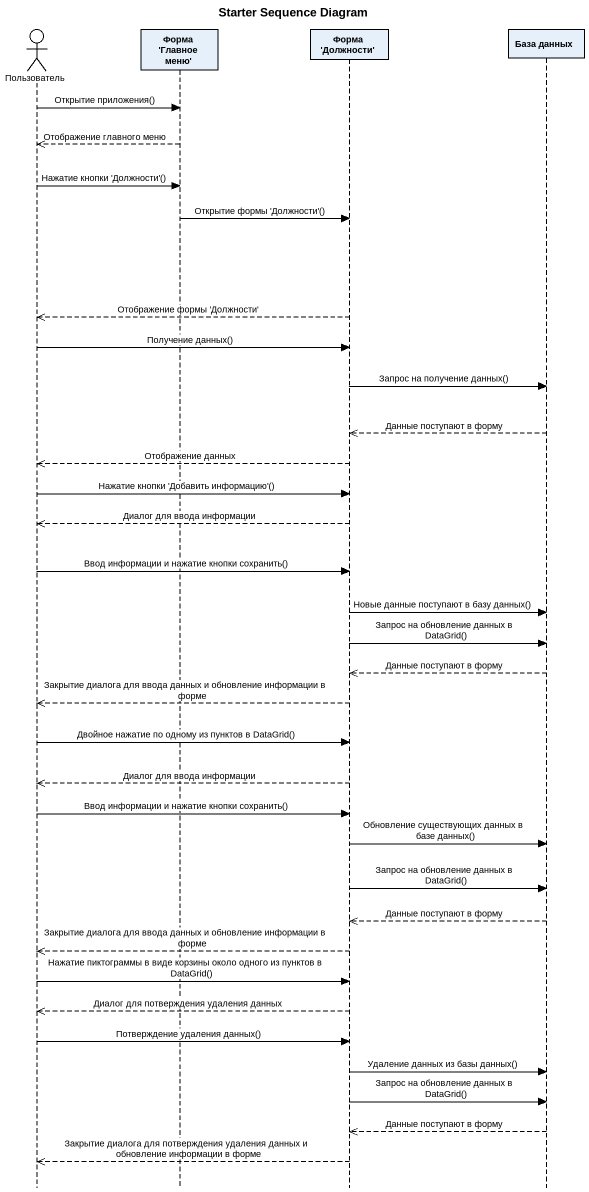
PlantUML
@startuml
title Starter Sequence Diagram
hide footbox
actor Пользователь
participant "Форма 'Главное меню'" as Форма_Главное_меню
participant "Форма 'Должности'" as Форма_Должности
participant "База данных" as База_данных

Пользователь -> Форма_Главное_меню : Открытие приложения()
Форма_Главное_меню -->> Пользователь : Отображение главного меню
Пользователь -> Форма_Главное_меню : Нажатие кнопки 'Должности'()
Форма_Главное_меню -> Форма_Должности : Открытие формы 'Должности'()
Форма_Должности -->> Пользователь : Отображение формы 'Должности'
Пользователь -> Форма_Должности : Получение данных()
Форма_Должности -> База_данных : Запрос на получение данных()
База_данных -->> Форма_Должности : Данные поступают в форму
Форма_Должности -->> Пользователь : Отображение данных
Пользователь -> Форма_Должности : Нажатие кнопки 'Добавить информацию'()
Форма_Должности -->> Пользователь : Диалог для ввода информации
Пользователь -> Форма_Должности : Ввод информации и нажатие кнопки сохранить()
Форма_Должности -> База_данных : Новые данные поступают в базу данных()
Форма_Должности -> База_данных : Запрос на обновление данных в DataGrid()
База_данных -->> Форма_Должности : Данные поступают в форму
Форма_Должности -->> Пользователь : Закрытие диалога для ввода данных и обновление информации в форме
Пользователь -> Форма_Должности : Двойное нажатие по одному из пунктов в DataGrid()
Форма_Должности -->> Пользователь : Диалог для ввода информации
Пользователь -> Форма_Должности : Ввод информации и нажатие кнопки сохранить()
Форма_Должности -> База_данных : Обновление существующих данных в базе данных()
Форма_Должности -> База_данных : Запрос на обновление данных в DataGrid()
База_данных -->> Форма_Должности : Данные поступают в форму
Форма_Должности -->> Пользователь : Закрытие диалога для ввода данных и обновление информации в форме
Пользователь -> Форма_Должности : Нажатие пиктограммы в виде корзины около одного из пунктов в DataGrid()
Форма_Должности -->> Пользователь : Диалог для потверждения удаления данных
Пользователь -> Форма_Должности : Потверждение удаления данных()
Форма_Должности -> База_данных : Удаление данных из базы данных()
Форма_Должности -> База_данных : Запрос на обновление данных в DataGrid()
База_данных -->> Форма_Должности : Данные поступают в форму
Форма_Должности -->> Пользователь : Закрытие диалога для потверждения удаления данных и обновление информации в форме
@enduml
